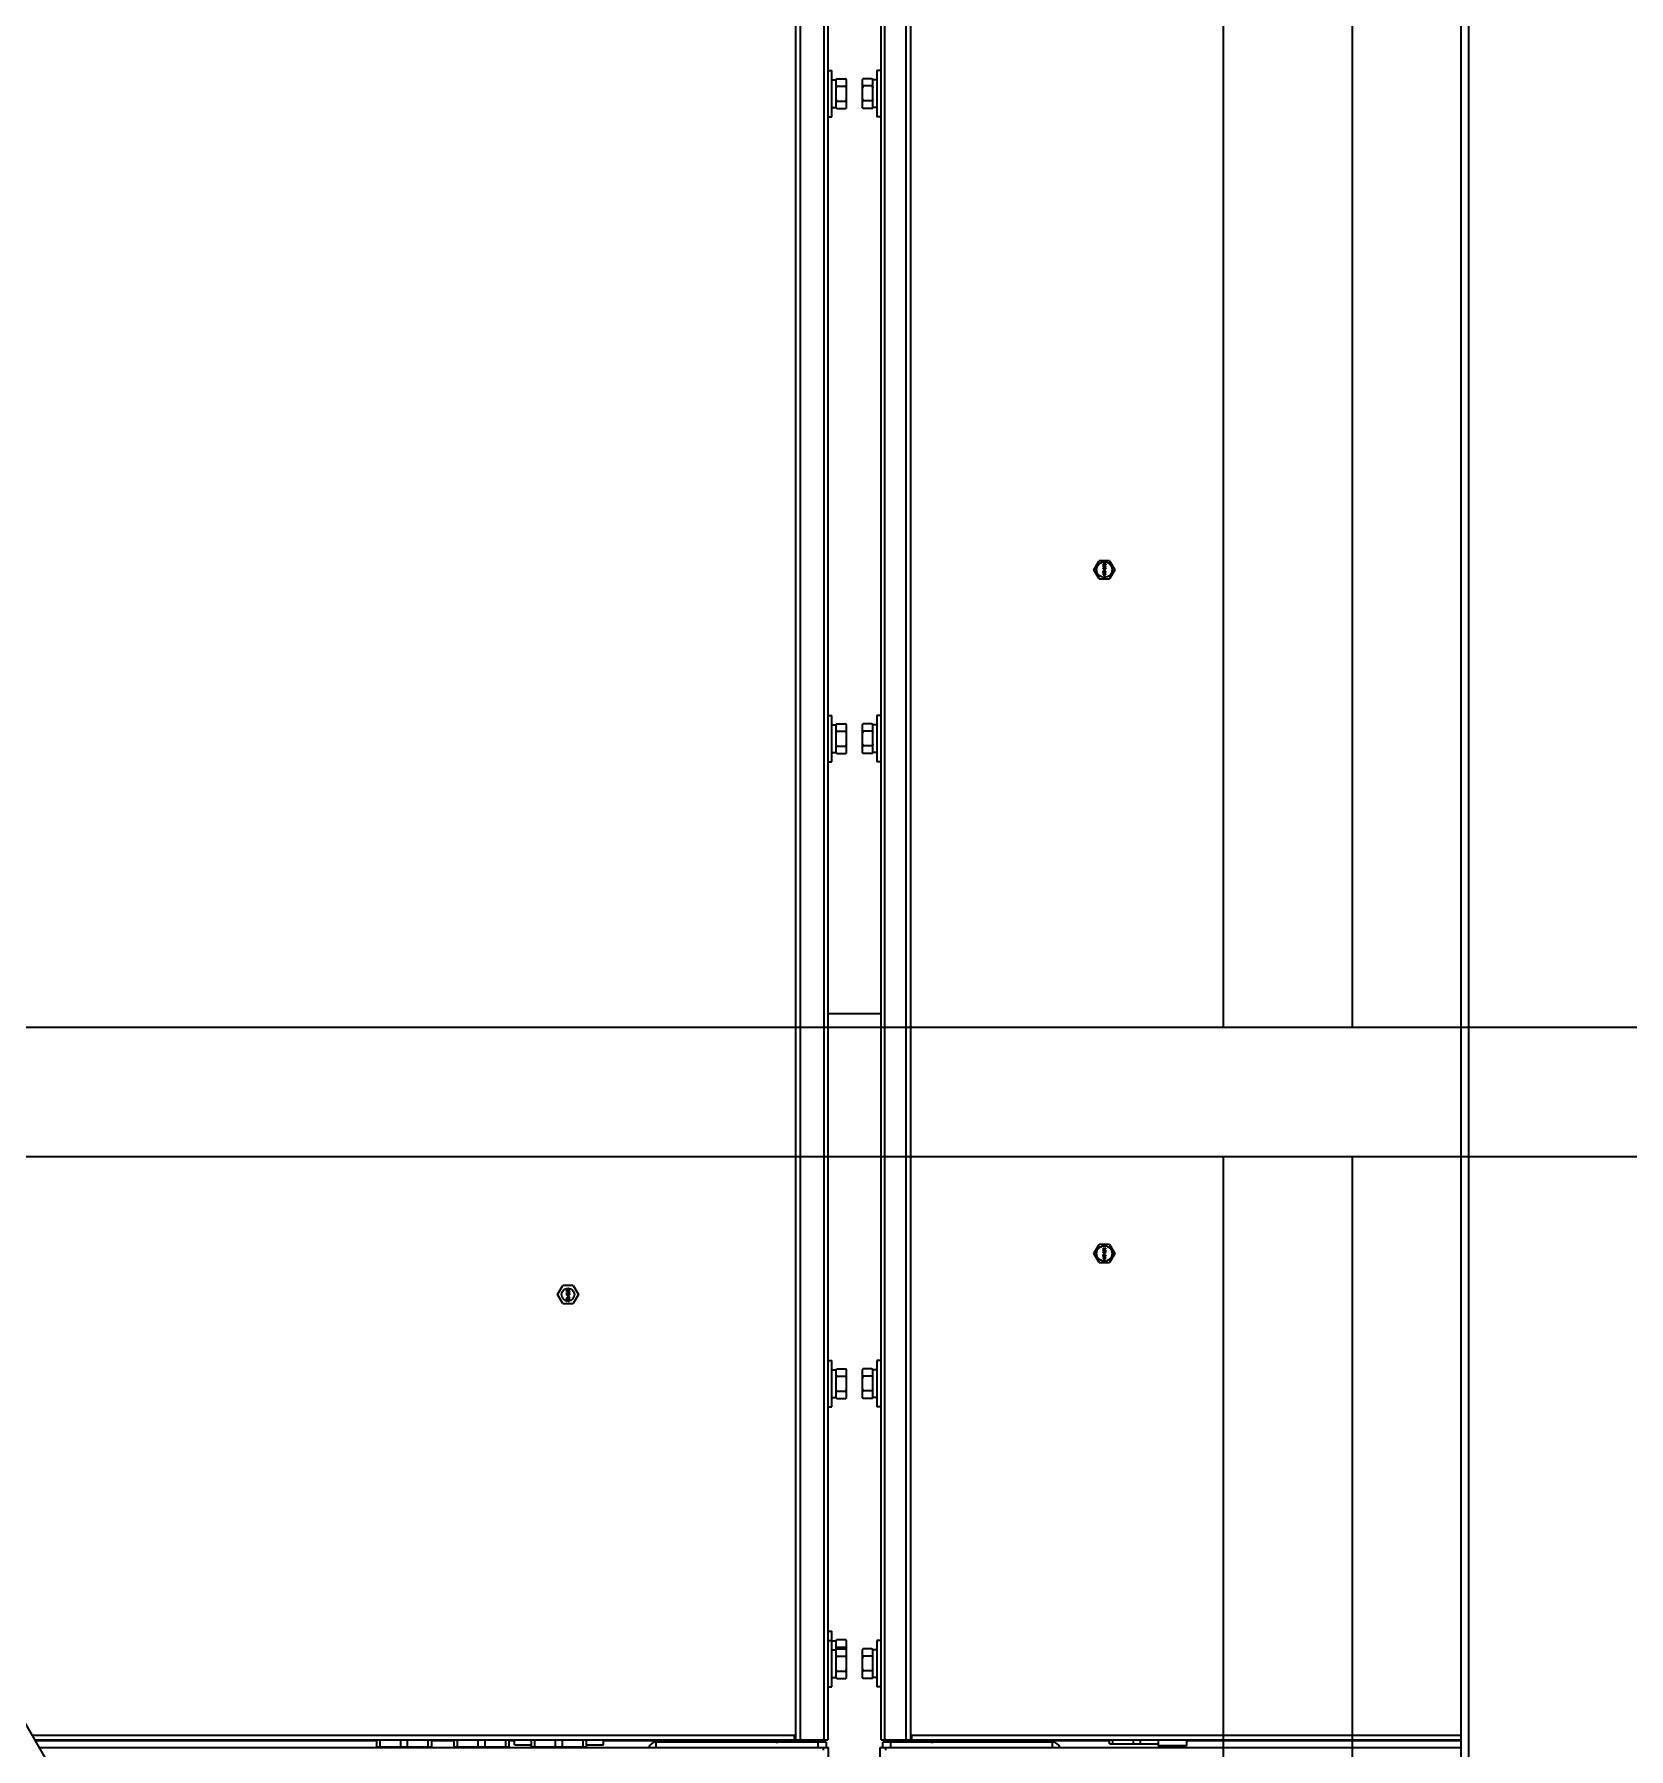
# Model space of a CAD drawing. Header units: millimetres. Extents: x 32496 to 166256, y 3504 to 23939.
# Drawn here: x 73469 to 74087, y 12402 to 13066 of the extents above; entities that cross this region are included whole.
import ezdxf

# ---------------------------------------------------------------- set-up
doc = ezdxf.new("R2010")
doc.units = ezdxf.units.MM
doc.layers.get('0').update_dxf_attribs({"lineweight": 35})

# ---------------------------------------------------------------- blocks, each defined once
blk = doc.blocks.new('DRGTJHYTHRTTR')
at = {"color": 7, "linetype": 'Continuous'}
for p, q in [((56009.04, -50285.69), (56009.04, -49732.69)), ((56059.04, -50285.69), (56059.04, -49732.69)), ((60496.04, -50285.69), (53249.04, -50285.69)), ((60496.04, -50335.69), (53249.04, -50335.69)), ((56009.04, -50735.69), (56009.04, -50335.69)), ((56059.04, -50735.69), (56059.04, -50335.69))]:
    blk.add_line(p, q, dxfattribs=at)
blk = doc.blocks.new('8-1250')
at = {"linetype": 'Continuous'}
for p, q in [((975.87, -32157.29), (975.87, -34666.29)), ((978.87, -32157.29), (978.87, -34666.29)), ((718.17, -34566.29), (718.17, -32553.29)), ((719.87, -32553.29), (719.87, -34566.29)), ((760.87, -34566.29), (760.87, -32553.29)), ((762.57, -32553.29), (762.57, -34566.29)), ((729.17, -34566.29), (729.17, -33570.79)), ((752.57, -33570.79), (752.57, -34566.29)), ((730.57, -33680.92), (730.57, -33925.66)), ((751.17, -33925.64), (751.17, -33680.91)), ((-19.13, -33800.26), (480.87, -34666.29)), ((730.57, -33919.29), (732.17, -33919.29)), ((732.17, -33937.29), (732.17, -33919.29)), ((751.17, -33919.29), (749.57, -33919.29)), ((749.57, -33919.29), (749.57, -33937.29)), ((730.57, -33925.66), (730.57, -33930.92)), ((732.17, -33922.94), (733.77, -33922.94)), ((733.77, -33922.82), (734.07, -33922.52)), ((733.77, -33933.76), (733.77, -33922.82)), ((734.07, -33922.52), (737.47, -33922.52)), ((734.07, -33925.4), (737.47, -33925.4)), ((737.77, -33922.82), (737.47, -33922.52)), ((737.77, -33933.76), (737.77, -33922.82)), ((743.97, -33922.82), (744.24, -33922.54)), ((743.97, -33933.76), (743.97, -33922.82)), ((744.27, -33922.52), (744.24, -33922.54)), ((747.67, -33922.52), (744.27, -33922.52)), ((747.67, -33925.36), (744.27, -33925.36)), ((747.67, -33922.52), (747.7, -33922.54)), ((747.97, -33922.82), (747.7, -33922.54)), ((747.97, -33933.76), (747.97, -33922.82)), ((749.57, -33922.94), (747.97, -33922.94)), ((751.17, -33930.91), (751.17, -33925.64)), ((730.57, -33930.92), (730.57, -34175.66)), ((732.17, -33933.64), (733.77, -33933.64)), ((733.77, -33933.76), (734.07, -33934.06)), ((734.07, -33931.18), (737.47, -33931.18)), ((734.07, -33934.06), (737.47, -33934.06)), ((737.77, -33933.76), (737.47, -33934.06)), ((743.97, -33933.76), (744.24, -33934.03)), ((747.67, -33931.13), (744.27, -33931.13)), ((747.67, -33934.06), (744.27, -33934.06)), ((747.97, -33933.76), (747.7, -33934.03)), ((749.57, -33933.64), (747.97, -33933.64)), ((751.17, -34175.64), (751.17, -33930.91)), ((730.57, -33937.29), (732.17, -33937.29)), ((751.17, -33937.29), (749.57, -33937.29)), ((833.7, -34112.85), (835.72, -34109.35)), ((835.72, -34116.35), (833.7, -34112.85)), ((839.77, -34109.35), (835.72, -34109.35)), ((837.25, -34110.75), (838.25, -34110.75)), ((837.25, -34110.87), (837.25, -34110.75)), ((838.03, -34110.87), (837.25, -34110.87)), ((838.03, -34110.87), (837.25, -34111.17)), ((837.25, -34111.33), (837.25, -34111.17)), ((837.25, -34111.33), (838.03, -34111.62)), ((837.25, -34111.62), (838.03, -34111.62)), ((837.25, -34111.75), (837.25, -34111.62)), ((838.25, -34111.75), (837.25, -34111.75)), ((837.27, -34112.14), (837.25, -34112.25)), ((837.25, -34112.35), (837.25, -34112.25)), ((837.25, -34112.35), (837.27, -34112.46)), ((837.25, -34113.29), (837.35, -34113.29)), ((837.25, -34114.04), (837.25, -34113.29)), ((837.33, -34112.04), (837.27, -34112.14)), ((837.27, -34112.46), (837.33, -34112.56)), ((837.42, -34111.98), (837.33, -34112.04)), ((837.33, -34112.56), (837.42, -34112.62)), ((837.35, -34111.25), (838.25, -34110.94)), ((838.25, -34111.56), (837.35, -34111.25)), ((837.35, -34112.23), (837.37, -34112.17)), ((837.35, -34112.23), (837.35, -34112.37)), ((837.37, -34112.44), (837.35, -34112.37)), ((837.88, -34113.87), (837.35, -34113.29)), ((837.35, -34113.46), (837.82, -34113.98)), ((837.35, -34113.46), (837.35, -34114.04)), ((837.37, -34112.17), (837.42, -34112.1)), ((837.42, -34112.5), (837.37, -34112.44)), ((837.52, -34111.94), (837.42, -34111.98)), ((837.42, -34112.1), (837.48, -34112.06)), ((837.48, -34112.54), (837.42, -34112.5)), ((837.42, -34112.62), (837.52, -34112.67)), ((837.48, -34112.06), (837.54, -34112.04)), ((837.54, -34112.56), (837.48, -34112.54)), ((837.67, -34111.92), (837.52, -34111.94)), ((837.63, -34112.67), (837.52, -34112.67)), ((837.61, -34112.04), (837.54, -34112.04)), ((837.54, -34112.56), (837.61, -34112.56)), ((837.56, -34112.96), (837.71, -34112.96)), ((837.56, -34113), (837.56, -34112.96)), ((837.71, -34113), (837.56, -34113)), ((837.61, -34112.04), (837.67, -34112.06)), ((837.67, -34112.54), (837.61, -34112.56)), ((837.63, -34112.83), (837.61, -34112.85)), ((837.61, -34112.85), (837.71, -34112.96)), ((837.71, -34113), (837.61, -34113.1)), ((837.61, -34113.1), (837.63, -34113.12)), ((837.63, -34112.67), (837.74, -34112.62)), ((837.76, -34112.96), (837.63, -34112.83)), ((837.63, -34113.12), (837.76, -34113)), ((837.67, -34111.92), (837.82, -34111.92)), ((837.67, -34112.06), (837.71, -34112.1)), ((837.71, -34112.5), (837.67, -34112.54)), ((837.71, -34112.1), (837.76, -34112.17)), ((837.76, -34112.44), (837.71, -34112.5)), ((837.74, -34112.62), (837.8, -34112.56)), ((837.76, -34112.17), (837.78, -34112.23)), ((837.78, -34112.37), (837.76, -34112.44)), ((837.88, -34112.83), (837.76, -34112.96)), ((837.76, -34113), (837.88, -34113.12)), ((837.82, -34112.02), (837.78, -34112.02)), ((837.86, -34112.14), (837.78, -34112.02)), ((837.78, -34112.37), (837.78, -34112.23)), ((837.8, -34112.56), (837.86, -34112.46)), ((837.8, -34112.96), (837.91, -34112.85)), ((837.8, -34112.96), (837.95, -34112.96)), ((837.95, -34113), (837.8, -34113)), ((837.91, -34113.1), (837.8, -34113)), ((837.97, -34111.94), (837.82, -34111.92)), ((837.82, -34112.02), (837.95, -34112.04)), ((837.88, -34112.25), (837.86, -34112.14)), ((837.86, -34112.46), (837.88, -34112.35)), ((837.88, -34112.25), (837.88, -34112.35)), ((837.91, -34112.85), (837.88, -34112.83)), ((837.88, -34113.12), (837.91, -34113.1)), ((837.97, -34113.92), (837.88, -34113.87)), ((837.95, -34112.04), (838.01, -34112.06)), ((837.95, -34112.96), (837.95, -34113)), ((838.08, -34111.98), (837.97, -34111.94)), ((838.01, -34112.06), (838.08, -34112.1)), ((838.08, -34112.48), (838.01, -34112.52)), ((838.01, -34112.62), (838.01, -34112.52)), ((838.01, -34112.62), (838.08, -34112.6)), ((838.1, -34113.33), (838.01, -34113.31)), ((838.01, -34113.42), (838.01, -34113.31)), ((838.01, -34113.42), (838.08, -34113.46)), ((838.08, -34113.87), (838.01, -34113.92)), ((838.16, -34112.04), (838.08, -34111.98)), ((838.08, -34112.1), (838.12, -34112.17)), ((838.12, -34112.42), (838.08, -34112.48)), ((838.08, -34112.6), (838.16, -34112.54)), ((838.08, -34113.46), (838.12, -34113.52)), ((838.12, -34113.81), (838.08, -34113.87)), ((838.18, -34113.42), (838.1, -34113.33)), ((838.12, -34112.17), (838.14, -34112.23)), ((838.14, -34112.35), (838.12, -34112.42)), ((838.12, -34113.52), (838.14, -34113.62)), ((838.14, -34113.71), (838.12, -34113.81)), ((838.14, -34112.35), (838.14, -34112.23)), ((838.14, -34113.71), (838.14, -34113.62)), ((838.22, -34112.14), (838.16, -34112.04)), ((838.16, -34112.54), (838.22, -34112.44)), ((838.22, -34113.5), (838.18, -34113.42)), ((838.18, -34113.94), (838.22, -34113.85)), ((838.25, -34112.25), (838.22, -34112.14)), ((838.22, -34112.44), (838.25, -34112.33)), ((838.25, -34113.64), (838.22, -34113.5)), ((838.22, -34113.85), (838.25, -34113.73)), ((838.25, -34110.75), (838.25, -34110.94)), ((838.25, -34111.56), (838.25, -34111.75)), ((838.25, -34112.25), (838.25, -34112.33)), ((838.25, -34113.64), (838.25, -34113.73)), ((839.77, -34109.35), (841.79, -34112.85)), ((841.79, -34112.85), (839.77, -34116.35)), ((835.72, -34116.35), (839.77, -34116.35)), ((837.35, -34114.04), (837.25, -34114.04)), ((837.27, -34114.46), (837.25, -34114.58)), ((837.25, -34114.58), (837.27, -34114.71)), ((837.33, -34114.35), (837.27, -34114.46)), ((837.27, -34114.71), (837.33, -34114.81)), ((837.39, -34114.29), (837.33, -34114.35)), ((837.33, -34114.81), (837.39, -34114.87)), ((837.35, -34114.58), (837.37, -34114.48)), ((837.37, -34114.69), (837.35, -34114.58)), ((837.37, -34114.48), (837.42, -34114.42)), ((837.42, -34114.75), (837.37, -34114.69)), ((837.48, -34114.25), (837.39, -34114.29)), ((837.39, -34114.87), (837.48, -34114.92)), ((837.42, -34114.42), (837.54, -34114.33)), ((837.54, -34114.83), (837.42, -34114.75)), ((837.54, -34114.23), (837.48, -34114.25)), ((837.48, -34114.92), (837.54, -34114.94)), ((837.65, -34114.21), (837.54, -34114.23)), ((837.54, -34114.33), (837.67, -34114.31)), ((837.67, -34114.85), (837.54, -34114.83)), ((837.54, -34114.94), (837.65, -34114.96)), ((837.65, -34114.21), (837.84, -34114.21)), ((837.84, -34114.96), (837.65, -34114.96)), ((837.82, -34114.31), (837.67, -34114.31)), ((837.67, -34114.85), (837.82, -34114.85)), ((837.82, -34113.98), (837.88, -34114.02)), ((837.82, -34114.31), (837.95, -34114.33)), ((837.95, -34114.83), (837.82, -34114.85)), ((837.95, -34114.23), (837.84, -34114.21)), ((837.84, -34114.96), (837.95, -34114.94)), ((837.88, -34114.02), (837.97, -34114.04)), ((838.01, -34114.25), (837.95, -34114.23)), ((837.95, -34114.33), (838.08, -34114.42)), ((838.08, -34114.75), (837.95, -34114.83)), ((837.95, -34114.94), (838.01, -34114.92)), ((837.97, -34113.92), (838.01, -34113.92)), ((838.01, -34114.04), (837.97, -34114.04)), ((838.01, -34114.04), (838.1, -34114.02)), ((838.1, -34114.29), (838.01, -34114.25)), ((838.01, -34114.92), (838.1, -34114.87)), ((838.08, -34114.42), (838.12, -34114.48)), ((838.12, -34114.69), (838.08, -34114.75)), ((838.1, -34114.02), (838.18, -34113.94)), ((838.16, -34114.35), (838.1, -34114.29)), ((838.1, -34114.87), (838.16, -34114.81)), ((838.12, -34114.48), (838.14, -34114.58)), ((838.14, -34114.58), (838.12, -34114.69)), ((838.22, -34114.46), (838.16, -34114.35)), ((838.16, -34114.81), (838.22, -34114.71)), ((838.25, -34114.58), (838.22, -34114.46)), ((838.22, -34114.71), (838.25, -34114.58)), ((730.57, -34169.29), (732.17, -34169.29)), ((732.17, -34187.29), (732.17, -34169.29)), ((732.17, -34172.94), (733.77, -34172.94)), ((733.77, -34172.82), (734.07, -34172.52)), ((733.77, -34183.76), (733.77, -34172.82)), ((734.07, -34172.52), (737.47, -34172.52)), ((737.77, -34172.82), (737.47, -34172.52)), ((737.77, -34183.76), (737.77, -34172.82)), ((743.97, -34172.82), (744.24, -34172.54)), ((743.97, -34183.76), (743.97, -34172.82)), ((744.27, -34172.52), (744.24, -34172.54)), ((747.67, -34172.52), (744.27, -34172.52)), ((747.67, -34172.52), (747.7, -34172.54)), ((747.97, -34172.82), (747.7, -34172.54)), ((747.97, -34183.76), (747.97, -34172.82)), ((749.57, -34172.94), (747.97, -34172.94)), ((751.17, -34169.29), (749.57, -34169.29)), ((749.57, -34169.29), (749.57, -34187.29)), ((730.57, -34175.66), (730.57, -34180.92)), ((734.07, -34175.4), (737.47, -34175.4)), ((747.67, -34175.36), (744.27, -34175.36)), ((751.17, -34180.91), (751.17, -34175.64)), ((730.57, -34180.92), (730.57, -34425.66)), ((732.17, -34183.64), (733.77, -34183.64)), ((733.77, -34183.76), (734.07, -34184.06)), ((734.07, -34181.18), (737.47, -34181.18)), ((734.07, -34184.06), (737.47, -34184.06)), ((737.77, -34183.76), (737.47, -34184.06)), ((743.97, -34183.76), (744.24, -34184.03)), ((747.67, -34181.13), (744.27, -34181.13)), ((747.67, -34184.06), (744.27, -34184.06)), ((747.97, -34183.76), (747.7, -34184.03)), ((749.57, -34183.64), (747.97, -34183.64)), ((751.17, -34425.64), (751.17, -34180.91)), ((730.57, -34187.29), (732.17, -34187.29)), ((751.17, -34187.29), (749.57, -34187.29)), ((730.57, -34284.79), (751.17, -34284.79)), ((833.7, -34377.85), (835.72, -34374.35)), ((835.72, -34381.35), (833.7, -34377.85)), ((839.77, -34374.35), (835.72, -34374.35)), ((837.25, -34375.75), (838.25, -34375.75)), ((837.25, -34375.87), (837.25, -34375.75)), ((838.03, -34375.87), (837.25, -34375.87)), ((838.03, -34375.87), (837.25, -34376.17)), ((837.25, -34376.33), (837.25, -34376.17)), ((837.25, -34376.33), (838.03, -34376.62)), ((837.25, -34376.62), (838.03, -34376.62)), ((837.25, -34376.75), (837.25, -34376.62)), ((838.25, -34376.75), (837.25, -34376.75)), ((837.27, -34377.14), (837.25, -34377.25)), ((837.25, -34377.35), (837.25, -34377.25)), ((837.25, -34377.35), (837.27, -34377.46)), ((837.25, -34378.29), (837.35, -34378.29)), ((837.25, -34379.04), (837.25, -34378.29)), ((837.35, -34379.04), (837.25, -34379.04)), ((837.27, -34379.46), (837.25, -34379.58)), ((837.25, -34379.58), (837.27, -34379.71)), ((837.33, -34377.04), (837.27, -34377.14)), ((837.27, -34377.46), (837.33, -34377.56)), ((837.33, -34379.35), (837.27, -34379.46)), ((837.42, -34376.98), (837.33, -34377.04)), ((837.33, -34377.56), (837.42, -34377.62)), ((837.39, -34379.29), (837.33, -34379.35)), ((837.35, -34376.25), (838.25, -34375.94)), ((838.25, -34376.56), (837.35, -34376.25)), ((837.35, -34377.23), (837.37, -34377.17)), ((837.35, -34377.23), (837.35, -34377.37)), ((837.37, -34377.44), (837.35, -34377.37)), ((837.88, -34378.87), (837.35, -34378.29)), ((837.35, -34378.46), (837.82, -34378.98)), ((837.35, -34378.46), (837.35, -34379.04)), ((837.35, -34379.58), (837.37, -34379.48)), ((837.37, -34379.69), (837.35, -34379.58)), ((837.37, -34377.17), (837.42, -34377.1)), ((837.42, -34377.5), (837.37, -34377.44)), ((837.37, -34379.48), (837.42, -34379.42)), ((837.48, -34379.25), (837.39, -34379.29)), ((837.52, -34376.94), (837.42, -34376.98)), ((837.42, -34377.1), (837.48, -34377.06)), ((837.48, -34377.54), (837.42, -34377.5)), ((837.42, -34377.62), (837.52, -34377.67)), ((837.42, -34379.42), (837.54, -34379.33)), ((837.48, -34377.06), (837.54, -34377.04)), ((837.54, -34377.56), (837.48, -34377.54)), ((837.54, -34379.23), (837.48, -34379.25)), ((837.67, -34376.92), (837.52, -34376.94)), ((837.63, -34377.67), (837.52, -34377.67)), ((837.61, -34377.04), (837.54, -34377.04)), ((837.54, -34377.56), (837.61, -34377.56)), ((837.65, -34379.21), (837.54, -34379.23)), ((837.54, -34379.33), (837.67, -34379.31)), ((837.56, -34377.96), (837.71, -34377.96)), ((837.56, -34378), (837.56, -34377.96)), ((837.71, -34378), (837.56, -34378)), ((837.61, -34377.04), (837.67, -34377.06)), ((837.67, -34377.54), (837.61, -34377.56)), ((837.63, -34377.83), (837.61, -34377.85)), ((837.61, -34377.85), (837.71, -34377.96)), ((837.71, -34378), (837.61, -34378.1)), ((837.61, -34378.1), (837.63, -34378.12)), ((837.63, -34377.67), (837.73, -34377.62)), ((837.76, -34377.96), (837.63, -34377.83)), ((837.63, -34378.12), (837.76, -34378)), ((837.65, -34379.21), (837.84, -34379.21)), ((837.67, -34376.92), (837.82, -34376.92)), ((837.67, -34377.06), (837.71, -34377.1)), ((837.71, -34377.5), (837.67, -34377.54)), ((837.82, -34379.31), (837.67, -34379.31)), ((837.71, -34377.1), (837.76, -34377.17)), ((837.76, -34377.44), (837.71, -34377.5)), ((837.73, -34377.62), (837.8, -34377.56)), ((837.76, -34377.17), (837.78, -34377.23)), ((837.78, -34377.37), (837.76, -34377.44)), ((837.88, -34377.83), (837.76, -34377.96)), ((837.76, -34378), (837.88, -34378.12)), ((837.82, -34377.02), (837.78, -34377.02)), ((837.86, -34377.14), (837.78, -34377.02)), ((837.78, -34377.37), (837.78, -34377.23)), ((837.8, -34377.56), (837.86, -34377.46)), ((837.8, -34377.96), (837.9, -34377.85)), ((837.8, -34377.96), (837.95, -34377.96)), ((837.95, -34378), (837.8, -34378)), ((837.9, -34378.1), (837.8, -34378)), ((837.97, -34376.94), (837.82, -34376.92)), ((837.82, -34377.02), (837.95, -34377.04)), ((837.82, -34378.98), (837.88, -34379.02)), ((837.82, -34379.31), (837.95, -34379.33)), ((837.95, -34379.23), (837.84, -34379.21)), ((837.88, -34377.25), (837.86, -34377.14)), ((837.86, -34377.46), (837.88, -34377.35)), ((837.88, -34377.25), (837.88, -34377.35)), ((837.9, -34377.85), (837.88, -34377.83)), ((837.88, -34378.12), (837.9, -34378.1)), ((837.97, -34378.92), (837.88, -34378.87)), ((837.88, -34379.02), (837.97, -34379.04)), ((837.95, -34377.04), (838.01, -34377.06)), ((837.95, -34377.96), (837.95, -34378)), ((838.01, -34379.25), (837.95, -34379.23)), ((837.95, -34379.33), (838.08, -34379.42)), ((838.08, -34376.98), (837.97, -34376.94)), ((837.97, -34378.92), (838.01, -34378.92)), ((838.01, -34379.04), (837.97, -34379.04)), ((838.01, -34377.06), (838.08, -34377.1)), ((838.08, -34377.48), (838.01, -34377.52)), ((838.01, -34377.62), (838.01, -34377.52)), ((838.01, -34377.62), (838.08, -34377.6)), ((838.1, -34378.33), (838.01, -34378.31)), ((838.01, -34378.42), (838.01, -34378.31)), ((838.01, -34378.42), (838.08, -34378.46)), ((838.08, -34378.87), (838.01, -34378.92)), ((838.01, -34379.04), (838.1, -34379.02)), ((838.1, -34379.29), (838.01, -34379.25)), ((838.16, -34377.04), (838.08, -34376.98)), ((838.08, -34377.1), (838.12, -34377.17)), ((838.12, -34377.42), (838.08, -34377.48)), ((838.08, -34377.6), (838.16, -34377.54)), ((838.08, -34378.46), (838.12, -34378.52)), ((838.12, -34378.81), (838.08, -34378.87)), ((838.08, -34379.42), (838.12, -34379.48)), ((838.18, -34378.42), (838.1, -34378.33)), ((838.1, -34379.02), (838.18, -34378.94)), ((838.16, -34379.35), (838.1, -34379.29)), ((838.12, -34377.17), (838.14, -34377.23)), ((838.14, -34377.35), (838.12, -34377.42)), ((838.12, -34378.52), (838.14, -34378.62)), ((838.14, -34378.71), (838.12, -34378.81)), ((838.12, -34379.48), (838.14, -34379.58)), ((838.14, -34379.58), (838.12, -34379.69)), ((838.14, -34377.35), (838.14, -34377.23)), ((838.14, -34378.71), (838.14, -34378.62)), ((838.22, -34377.14), (838.16, -34377.04)), ((838.16, -34377.54), (838.22, -34377.44)), ((838.22, -34379.46), (838.16, -34379.35)), ((838.22, -34378.5), (838.18, -34378.42)), ((838.18, -34378.94), (838.22, -34378.85)), ((838.25, -34377.25), (838.22, -34377.14)), ((838.22, -34377.44), (838.25, -34377.33)), ((838.25, -34378.64), (838.22, -34378.5)), ((838.22, -34378.85), (838.25, -34378.73)), ((838.25, -34379.58), (838.22, -34379.46)), ((838.22, -34379.71), (838.25, -34379.58)), ((838.25, -34375.75), (838.25, -34375.94)), ((838.25, -34376.56), (838.25, -34376.75)), ((838.25, -34377.25), (838.25, -34377.33)), ((838.25, -34378.64), (838.25, -34378.73)), ((839.77, -34374.35), (841.79, -34377.85)), ((841.79, -34377.85), (839.77, -34381.35)), ((835.72, -34381.35), (839.77, -34381.35)), ((837.27, -34379.71), (837.33, -34379.81)), ((837.33, -34379.81), (837.39, -34379.87)), ((837.42, -34379.75), (837.37, -34379.69)), ((837.39, -34379.87), (837.48, -34379.92)), ((837.54, -34379.83), (837.42, -34379.75)), ((837.48, -34379.92), (837.54, -34379.94)), ((837.67, -34379.85), (837.54, -34379.83)), ((837.54, -34379.94), (837.65, -34379.96)), ((837.84, -34379.96), (837.65, -34379.96)), ((837.67, -34379.85), (837.82, -34379.85)), ((837.95, -34379.83), (837.82, -34379.85)), ((837.84, -34379.96), (837.95, -34379.94)), ((838.08, -34379.75), (837.95, -34379.83)), ((837.95, -34379.94), (838.01, -34379.92)), ((838.01, -34379.92), (838.1, -34379.87)), ((838.12, -34379.69), (838.08, -34379.75)), ((838.1, -34379.87), (838.16, -34379.81)), ((838.16, -34379.81), (838.22, -34379.71)), ((625.83, -34393.79), (627.85, -34390.29)), ((631.89, -34390.29), (627.85, -34390.29)), ((629.22, -34391.59), (630.52, -34391.59)), ((629.22, -34391.75), (629.22, -34391.59)), ((630.25, -34391.75), (629.22, -34391.75)), ((630.25, -34391.75), (629.22, -34392.13)), ((629.22, -34392.35), (629.22, -34392.13)), ((629.22, -34392.35), (630.25, -34392.73)), ((629.22, -34392.73), (630.25, -34392.73)), ((629.22, -34392.89), (629.22, -34392.73)), ((630.52, -34392.89), (629.22, -34392.89)), ((629.36, -34392.24), (630.52, -34391.83)), ((630.52, -34392.65), (629.36, -34392.24)), ((630.52, -34391.59), (630.52, -34391.83)), ((630.52, -34392.65), (630.52, -34392.89)), ((631.89, -34390.29), (633.91, -34393.79)), ((627.85, -34397.29), (625.83, -34393.79)), ((627.85, -34397.29), (631.89, -34397.29)), ((629.25, -34393.4), (629.22, -34393.54)), ((629.22, -34393.67), (629.22, -34393.54)), ((629.22, -34393.67), (629.25, -34393.81)), ((629.22, -34395.06), (630.3, -34395.06)), ((629.22, -34395.22), (629.22, -34395.06)), ((630.52, -34395.22), (629.22, -34395.22)), ((629.22, -34395.43), (629.36, -34395.43)), ((629.22, -34396.41), (629.22, -34395.43)), ((629.36, -34396.41), (629.22, -34396.41)), ((629.33, -34393.27), (629.25, -34393.4)), ((629.25, -34393.81), (629.33, -34393.95)), ((629.44, -34393.19), (629.33, -34393.27)), ((629.33, -34393.95), (629.44, -34394.03)), ((629.36, -34393.51), (629.39, -34393.43)), ((629.36, -34393.51), (629.36, -34393.7)), ((629.39, -34393.78), (629.36, -34393.7)), ((630.05, -34396.19), (629.36, -34395.43)), ((629.36, -34395.65), (629.97, -34396.33)), ((629.36, -34395.65), (629.36, -34396.41)), ((629.39, -34393.43), (629.44, -34393.35)), ((629.44, -34393.86), (629.39, -34393.78)), ((629.58, -34393.13), (629.44, -34393.19)), ((629.44, -34393.35), (629.53, -34393.3)), ((629.53, -34393.92), (629.44, -34393.86)), ((629.44, -34394.03), (629.58, -34394.08)), ((629.53, -34393.3), (629.61, -34393.27)), ((629.61, -34393.95), (629.53, -34393.92)), ((629.78, -34393.11), (629.58, -34393.13)), ((629.72, -34394.08), (629.58, -34394.08)), ((629.69, -34393.27), (629.61, -34393.27)), ((629.61, -34393.95), (629.69, -34393.95)), ((629.64, -34394.46), (629.83, -34394.46)), ((629.64, -34394.51), (629.64, -34394.46)), ((629.83, -34394.51), (629.64, -34394.51)), ((629.69, -34393.27), (629.78, -34393.3)), ((629.78, -34393.92), (629.69, -34393.95)), ((629.72, -34394.3), (629.69, -34394.32)), ((629.69, -34394.32), (629.83, -34394.46)), ((629.83, -34394.51), (629.69, -34394.65)), ((629.69, -34394.65), (629.72, -34394.68)), ((629.72, -34394.08), (629.86, -34394.03)), ((629.89, -34394.46), (629.72, -34394.3)), ((629.72, -34394.68), (629.89, -34394.51)), ((629.78, -34393.11), (629.97, -34393.11)), ((629.78, -34393.3), (629.83, -34393.35)), ((629.83, -34393.86), (629.78, -34393.92)), ((629.83, -34393.35), (629.89, -34393.43)), ((629.89, -34393.78), (629.83, -34393.86)), ((629.86, -34394.03), (629.94, -34393.95)), ((629.89, -34393.43), (629.91, -34393.51)), ((629.91, -34393.7), (629.89, -34393.78)), ((630.05, -34394.3), (629.89, -34394.46)), ((629.89, -34394.51), (630.05, -34394.68)), ((629.97, -34393.24), (629.91, -34393.24)), ((630.02, -34393.4), (629.91, -34393.24)), ((629.91, -34393.7), (629.91, -34393.51)), ((629.94, -34393.95), (630.02, -34393.81)), ((629.94, -34394.46), (630.08, -34394.32)), ((629.94, -34394.46), (630.14, -34394.46)), ((630.14, -34394.51), (629.94, -34394.51)), ((630.08, -34394.65), (629.94, -34394.51)), ((630.16, -34393.13), (629.97, -34393.11)), ((629.97, -34393.24), (630.14, -34393.27)), ((629.97, -34396.33), (630.05, -34396.38)), ((630.05, -34393.54), (630.02, -34393.4)), ((630.02, -34393.81), (630.05, -34393.67)), ((630.05, -34393.54), (630.05, -34393.67)), ((630.08, -34394.32), (630.05, -34394.3)), ((630.05, -34394.68), (630.08, -34394.65)), ((630.16, -34396.25), (630.05, -34396.19)), ((630.05, -34396.38), (630.16, -34396.41)), ((630.11, -34394.89), (630.33, -34394.89)), ((630.11, -34394.89), (630.3, -34395.06)), ((630.14, -34393.27), (630.22, -34393.3)), ((630.14, -34394.46), (630.14, -34394.51)), ((630.3, -34393.19), (630.16, -34393.13)), ((630.16, -34396.25), (630.22, -34396.25)), ((630.22, -34396.41), (630.16, -34396.41)), ((630.22, -34393.3), (630.3, -34393.35)), ((630.3, -34393.84), (630.22, -34393.89)), ((630.22, -34394.03), (630.22, -34393.89)), ((630.22, -34394.03), (630.3, -34394)), ((630.33, -34395.49), (630.22, -34395.46)), ((630.22, -34395.6), (630.22, -34395.46)), ((630.22, -34395.6), (630.3, -34395.65)), ((630.3, -34396.19), (630.22, -34396.25)), ((630.22, -34396.41), (630.33, -34396.38)), ((630.41, -34393.27), (630.3, -34393.19)), ((630.3, -34393.35), (630.36, -34393.43)), ((630.36, -34393.76), (630.3, -34393.84)), ((630.3, -34394), (630.41, -34393.92)), ((630.3, -34395.65), (630.36, -34395.73)), ((630.36, -34396.11), (630.3, -34396.19)), ((630.52, -34395.06), (630.33, -34394.89)), ((630.44, -34395.6), (630.33, -34395.49)), ((630.33, -34396.38), (630.44, -34396.27)), ((630.36, -34393.43), (630.38, -34393.51)), ((630.38, -34393.67), (630.36, -34393.76)), ((630.36, -34395.73), (630.38, -34395.87)), ((630.38, -34395.98), (630.36, -34396.11)), ((630.38, -34393.67), (630.38, -34393.51)), ((630.38, -34395.98), (630.38, -34395.87)), ((630.49, -34393.4), (630.41, -34393.27)), ((630.41, -34393.92), (630.49, -34393.78)), ((630.49, -34395.71), (630.44, -34395.6)), ((630.44, -34396.27), (630.49, -34396.17)), ((630.52, -34393.54), (630.49, -34393.4)), ((630.49, -34393.78), (630.52, -34393.65)), ((630.52, -34395.9), (630.49, -34395.71)), ((630.49, -34396.17), (630.52, -34396)), ((630.52, -34393.54), (630.52, -34393.65)), ((630.52, -34395.06), (630.52, -34395.22)), ((630.52, -34395.9), (630.52, -34396)), ((633.91, -34393.79), (631.89, -34397.29)), ((730.57, -34419.29), (732.17, -34419.29)), ((732.17, -34437.29), (732.17, -34419.29)), ((751.17, -34419.29), (749.57, -34419.29)), ((749.57, -34419.29), (749.57, -34437.29)), ((730.57, -34425.66), (730.57, -34430.92)), ((732.17, -34422.94), (733.77, -34422.94)), ((733.77, -34422.82), (734.07, -34422.52)), ((733.77, -34433.76), (733.77, -34422.82)), ((734.07, -34422.52), (737.47, -34422.52)), ((734.07, -34425.4), (737.47, -34425.4)), ((737.77, -34422.82), (737.47, -34422.52)), ((737.77, -34433.76), (737.77, -34422.82)), ((743.97, -34422.82), (744.24, -34422.54)), ((743.97, -34433.76), (743.97, -34422.82)), ((744.27, -34422.52), (744.24, -34422.54)), ((747.67, -34422.52), (744.27, -34422.52)), ((747.67, -34425.36), (744.27, -34425.36)), ((747.67, -34422.52), (747.7, -34422.54)), ((747.97, -34422.82), (747.7, -34422.54)), ((747.97, -34433.76), (747.97, -34422.82)), ((749.57, -34422.94), (747.97, -34422.94)), ((751.17, -34430.91), (751.17, -34425.64)), ((730.57, -34430.92), (730.57, -34566.29)), ((734.07, -34431.18), (737.47, -34431.18)), ((747.67, -34431.13), (744.27, -34431.13)), ((751.17, -34566.29), (751.17, -34430.91)), ((730.57, -34437.29), (732.17, -34437.29)), ((732.17, -34433.64), (733.77, -34433.64)), ((733.77, -34433.76), (734.07, -34434.06)), ((734.07, -34434.06), (737.47, -34434.06)), ((737.77, -34433.76), (737.47, -34434.06)), ((743.97, -34433.76), (744.24, -34434.03)), ((747.67, -34434.06), (744.27, -34434.06)), ((747.97, -34433.76), (747.7, -34434.03)), ((749.57, -34433.64), (747.97, -34433.64)), ((751.17, -34437.29), (749.57, -34437.29)), ((730.57, -34524.29), (732.17, -34524.29)), ((732.17, -34527.79), (732.17, -34524.29)), ((730.57, -34527.79), (732.17, -34527.79)), ((732.17, -34545.79), (732.17, -34527.79)), ((732.17, -34527.94), (733.77, -34527.94)), ((732.17, -34531.44), (733.77, -34531.44)), ((733.77, -34527.82), (734.04, -34527.54)), ((733.77, -34531.32), (733.77, -34527.82)), ((733.77, -34531.32), (734.07, -34531.02)), ((733.77, -34542.26), (733.77, -34531.32)), ((734.07, -34527.52), (737.47, -34527.52)), ((734.07, -34530.45), (737.47, -34530.45)), ((734.07, -34531.02), (737.47, -34531.02)), ((737.77, -34531.32), (737.47, -34531.02)), ((737.77, -34527.82), (737.5, -34527.54)), ((737.77, -34531.32), (737.77, -34527.82)), ((737.77, -34542.26), (737.77, -34531.32)), ((743.97, -34531.32), (744.24, -34531.04)), ((743.97, -34542.26), (743.97, -34531.32)), ((744.27, -34531.02), (744.24, -34531.04)), ((747.67, -34531.02), (744.27, -34531.02)), ((747.67, -34531.02), (747.7, -34531.04)), ((747.97, -34531.32), (747.7, -34531.04)), ((747.97, -34542.26), (747.97, -34531.32)), ((749.57, -34531.44), (747.97, -34531.44)), ((751.17, -34527.79), (749.57, -34527.79)), ((749.57, -34527.79), (749.57, -34545.79)), ((734.07, -34533.9), (737.47, -34533.9)), ((747.67, -34533.86), (744.27, -34533.86)), ((730.57, -34545.79), (732.17, -34545.79)), ((732.17, -34542.14), (733.77, -34542.14)), ((733.77, -34542.26), (734.07, -34542.56)), ((734.07, -34539.68), (737.47, -34539.68)), ((734.07, -34542.56), (737.47, -34542.56)), ((737.77, -34542.26), (737.47, -34542.56)), ((743.97, -34542.26), (744.24, -34542.53)), ((747.67, -34539.63), (744.27, -34539.63)), ((747.67, -34542.56), (744.27, -34542.56)), ((747.97, -34542.26), (747.7, -34542.53)), ((749.57, -34542.14), (747.97, -34542.14)), ((751.17, -34545.79), (749.57, -34545.79)), ((422.16, -34564.59), (717.67, -34564.59)), ((717.67, -34566.29), (717.67, -34564.59)), ((763.07, -34564.59), (975.87, -34564.59)), ((763.07, -34566.29), (763.07, -34564.59)), ((423.14, -34566.29), (719.87, -34566.29)), ((555.71, -34566.79), (423.43, -34566.79)), ((424.87, -34569.29), (730.87, -34569.29)), ((555.71, -34569.06), (555.71, -34566.29)), ((555.71, -34569.06), (577.04, -34569.06)), ((557.02, -34569.06), (557.02, -34566.29)), ((565.05, -34569.06), (565.05, -34566.29)), ((567.69, -34569.06), (567.69, -34566.29)), ((575.72, -34569.06), (575.72, -34566.29)), ((577.04, -34569.06), (577.04, -34566.29)), ((585.71, -34566.79), (577.04, -34566.79)), ((585.71, -34569.06), (585.71, -34566.29)), ((585.71, -34569.06), (607.04, -34569.06)), ((587.02, -34569.06), (587.02, -34566.29)), ((595.05, -34569.06), (595.05, -34566.29)), ((597.69, -34569.06), (597.69, -34566.29)), ((605.72, -34569.06), (605.72, -34566.29)), ((607.04, -34569.06), (607.04, -34566.29)), ((609.12, -34566.79), (607.04, -34566.79)), ((609.12, -34568.29), (609.12, -34566.29)), ((609.12, -34568.29), (615.71, -34568.29)), ((615.71, -34569.06), (615.71, -34566.29)), ((615.71, -34569.06), (637.04, -34569.06)), ((617.02, -34569.06), (617.02, -34566.29)), ((625.05, -34569.06), (625.05, -34566.29)), ((627.69, -34569.06), (627.69, -34566.29)), ((635.72, -34569.06), (635.72, -34566.29)), ((637.04, -34569.06), (637.04, -34566.29)), ((637.04, -34568.29), (643.62, -34568.29)), ((643.62, -34568.29), (643.62, -34566.29)), ((680.87, -34566.79), (643.62, -34566.79)), ((729.87, -34567.29), (664.07, -34567.29)), ((664.07, -34569.29), (664.07, -34567.29)), ((680.47, -34567.29), (680.47, -34566.79)), ((680.87, -34566.79), (680.87, -34566.29)), ((681.97, -34567.29), (681.97, -34566.29)), ((683.37, -34567.29), (683.37, -34566.29)), ((685.87, -34567.29), (685.87, -34566.29)), ((700.87, -34567.29), (700.87, -34566.29)), ((703.37, -34567.29), (703.37, -34566.29)), ((710.37, -34566.29), (710.37, -34567.29)), ((719.87, -34566.29), (730.57, -34566.29)), ((726.87, -34569.29), (726.87, -34567.29)), ((728.87, -34570.29), (728.87, -34569.29)), ((729.87, -34567.29), (729.87, -34569.29)), ((730.87, -34664.29), (730.87, -34569.29)), ((750.87, -34569.29), (975.87, -34569.29)), ((750.87, -34664.29), (750.87, -34569.29)), ((751.17, -34566.29), (760.87, -34566.29)), ((817.67, -34567.29), (751.87, -34567.29)), ((751.87, -34569.29), (751.87, -34567.29)), ((752.87, -34569.29), (752.87, -34570.29)), ((754.87, -34567.29), (754.87, -34569.29)), ((760.87, -34566.29), (975.87, -34566.29)), ((771.37, -34566.29), (771.37, -34567.29)), ((778.37, -34567.29), (778.37, -34566.29)), ((780.87, -34567.29), (780.87, -34566.29)), ((795.87, -34567.29), (795.87, -34566.29)), ((798.37, -34567.29), (798.37, -34566.29)), ((800.87, -34566.29), (800.87, -34566.79)), ((839.71, -34566.79), (800.87, -34566.79)), ((817.67, -34569.29), (817.67, -34567.29)), ((839.71, -34567.86), (839.71, -34566.29)), ((839.71, -34567.86), (858.55, -34567.86)), ((841.02, -34567.86), (841.02, -34566.29)), ((849.05, -34567.86), (849.05, -34566.29)), ((851.69, -34567.86), (851.69, -34566.29)), ((858.55, -34566.29), (858.55, -34568.49)), ((858.55, -34568.49), (869.6, -34568.49)), ((858.85, -34568.79), (858.55, -34568.49)), ((858.85, -34568.79), (869.3, -34568.79)), ((869.3, -34568.79), (869.6, -34568.49)), ((869.6, -34566.29), (869.6, -34568.49)), ((975.87, -34566.79), (869.6, -34566.79))]:
    blk.add_line(p, q, dxfattribs=at)
for centre, radius in [((837.75, -34112.85), 3), ((837.75, -34377.85), 3), ((629.87, -34393.79), 2.5)]:
    blk.add_circle(centre, radius, dxfattribs=at)
for centre, radius, start, end in [((735.01, -33925.09), 3.56, 39.13645, 39.50132), ((736.53, -33931.49), 3.56, 219.13644, 219.50078), ((746.79, -33931.47), 3.61, 218.71028, 219.13391), ((748.11, -33930.28), 5.39, 224.12457, 224.56524), ((743.84, -33930.28), 5.38, 315.43477, 315.87545), ((745.16, -33931.47), 3.61, 320.8641, 321.28972), ((735.01, -34175.09), 3.56, 39.13645, 39.50132), ((736.53, -34181.49), 3.56, 219.13644, 219.50078), ((746.79, -34181.47), 3.61, 218.71028, 219.13391), ((748.11, -34180.28), 5.39, 224.12457, 224.56524), ((743.84, -34180.28), 5.38, 315.43477, 315.87545), ((745.16, -34181.47), 3.61, 320.8641, 321.28972), ((735.01, -34425.09), 3.56, 39.13645, 39.50132), ((736.53, -34431.49), 3.56, 219.13644, 219.50078), ((746.79, -34431.47), 3.61, 218.71028, 219.13391), ((748.11, -34430.28), 5.39, 224.12457, 224.56524), ((743.84, -34430.28), 5.38, 315.43477, 315.87545), ((745.16, -34431.47), 3.61, 320.8641, 321.28972), ((736.59, -34530.11), 3.61, 140.86438, 141.29004), ((737.91, -34531.29), 5.38, 135.4351, 135.87611), ((733.63, -34531.3), 5.39, 44.1239, 44.56491), ((734.96, -34530.11), 3.61, 38.70995, 39.13363), ((735.01, -34533.59), 3.56, 39.13645, 39.50132), ((736.53, -34539.99), 3.56, 219.13644, 219.50078), ((746.79, -34539.97), 3.61, 218.71028, 219.13391), ((748.11, -34538.78), 5.39, 224.12457, 224.56524), ((743.84, -34538.78), 5.38, 315.43477, 315.87545), ((745.16, -34539.97), 3.61, 320.8641, 321.28972), ((664.07, -34570.49), 3.2, 90, 157.85234), ((710.37, -34564.29), 3, 270, 317.70579), ((771.37, -34564.29), 3, 222.2942, 270), ((817.67, -34570.49), 3.2, 22.14766, 90)]:
    blk.add_arc(centre, radius, start, end, dxfattribs=at)
for points, knots in [([(733.77, -33922.85), (733.8, -33922.82), (733.89, -33922.7), (733.99, -33922.59), (734.07, -33922.52)], [0, 0, 0, 0, 0.244558, 1, 1, 1, 1]), ([(734.07, -33925.4), (734.05, -33925.38), (733.94, -33925.27), (733.84, -33925.16), (733.77, -33925.07)], [0, 0, 0, 0, 0.255352, 1, 1, 1, 1]), ([(737.76, -33922.83), (737.74, -33922.8), (737.64, -33922.69), (737.55, -33922.59), (737.47, -33922.52)], [0, 0, 0, 0, 0.244878, 1, 1, 1, 1]), ([(737.47, -33925.4), (737.5, -33925.38), (737.6, -33925.27), (737.7, -33925.16), (737.77, -33925.07)], [0, 0, 0, 0, 0.255353, 1, 1, 1, 1]), ([(744.24, -33922.54), (744.22, -33922.57), (744.13, -33922.66), (744.04, -33922.76), (743.97, -33922.84)], [0, 0, 0, 0, 0.255063, 1, 1, 1, 1]), ([(743.97, -33925.03), (744, -33925.06), (744.09, -33925.17), (744.19, -33925.28), (744.27, -33925.36)], [0, 0, 0, 0, 0.244408, 1, 1, 1, 1]), ([(747.97, -33925.03), (747.95, -33925.06), (747.85, -33925.17), (747.75, -33925.28), (747.67, -33925.36)], [0, 0, 0, 0, 0.244408, 1, 1, 1, 1]), ([(747.7, -33922.54), (747.73, -33922.57), (747.82, -33922.66), (747.91, -33922.76), (747.97, -33922.84)], [0, 0, 0, 0, 0.255062, 1, 1, 1, 1]), ([(733.77, -33931.51), (733.8, -33931.48), (733.89, -33931.36), (733.99, -33931.26), (734.07, -33931.18)], [0, 0, 0, 0, 0.244558, 1, 1, 1, 1]), ([(734.07, -33934.06), (734.05, -33934.04), (733.95, -33933.94), (733.85, -33933.83), (733.79, -33933.75)], [0, 0, 0, 0, 0.255041, 1, 1, 1, 1]), ([(737.77, -33931.51), (737.75, -33931.48), (737.65, -33931.36), (737.55, -33931.26), (737.47, -33931.18)], [0, 0, 0, 0, 0.244558, 1, 1, 1, 1]), ([(737.47, -33934.06), (737.5, -33934.04), (737.6, -33933.93), (737.7, -33933.82), (737.77, -33933.73)], [0, 0, 0, 0, 0.255353, 1, 1, 1, 1]), ([(744.27, -33931.13), (744.25, -33931.16), (744.14, -33931.27), (744.04, -33931.38), (743.97, -33931.47)], [0, 0, 0, 0, 0.255212, 1, 1, 1, 1]), ([(743.99, -33933.75), (744.01, -33933.77), (744.09, -33933.87), (744.18, -33933.96), (744.24, -33934.03)], [0, 0, 0, 0, 0.245496, 1, 1, 1, 1]), ([(747.67, -33931.13), (747.7, -33931.16), (747.8, -33931.27), (747.9, -33931.38), (747.97, -33931.47)], [0, 0, 0, 0, 0.255211, 1, 1, 1, 1]), ([(747.96, -33933.75), (747.94, -33933.77), (747.85, -33933.87), (747.77, -33933.96), (747.7, -33934.03)], [0, 0, 0, 0, 0.245497, 1, 1, 1, 1]), ([(733.77, -34172.85), (733.8, -34172.82), (733.89, -34172.7), (733.99, -34172.59), (734.07, -34172.52)], [0, 0, 0, 0, 0.244558, 1, 1, 1, 1]), ([(737.76, -34172.83), (737.74, -34172.8), (737.64, -34172.69), (737.55, -34172.59), (737.47, -34172.52)], [0, 0, 0, 0, 0.244878, 1, 1, 1, 1]), ([(744.24, -34172.54), (744.22, -34172.57), (744.13, -34172.66), (744.04, -34172.76), (743.97, -34172.84)], [0, 0, 0, 0, 0.255063, 1, 1, 1, 1]), ([(747.7, -34172.54), (747.73, -34172.57), (747.82, -34172.66), (747.91, -34172.76), (747.97, -34172.84)], [0, 0, 0, 0, 0.255062, 1, 1, 1, 1]), ([(734.07, -34175.4), (734.05, -34175.38), (733.94, -34175.27), (733.84, -34175.16), (733.77, -34175.07)], [0, 0, 0, 0, 0.255352, 1, 1, 1, 1]), ([(737.47, -34175.4), (737.5, -34175.38), (737.6, -34175.27), (737.7, -34175.16), (737.77, -34175.07)], [0, 0, 0, 0, 0.255353, 1, 1, 1, 1]), ([(743.97, -34175.03), (744, -34175.06), (744.09, -34175.17), (744.19, -34175.28), (744.27, -34175.36)], [0, 0, 0, 0, 0.244408, 1, 1, 1, 1]), ([(747.97, -34175.03), (747.95, -34175.06), (747.85, -34175.17), (747.75, -34175.28), (747.67, -34175.36)], [0, 0, 0, 0, 0.244408, 1, 1, 1, 1]), ([(733.77, -34181.51), (733.8, -34181.48), (733.89, -34181.36), (733.99, -34181.26), (734.07, -34181.18)], [0, 0, 0, 0, 0.244558, 1, 1, 1, 1]), ([(734.07, -34184.06), (734.05, -34184.04), (733.95, -34183.94), (733.85, -34183.83), (733.79, -34183.75)], [0, 0, 0, 0, 0.255041, 1, 1, 1, 1]), ([(737.77, -34181.51), (737.75, -34181.48), (737.65, -34181.36), (737.55, -34181.26), (737.47, -34181.18)], [0, 0, 0, 0, 0.244558, 1, 1, 1, 1]), ([(737.47, -34184.06), (737.5, -34184.04), (737.6, -34183.93), (737.7, -34183.82), (737.77, -34183.73)], [0, 0, 0, 0, 0.255353, 1, 1, 1, 1]), ([(744.27, -34181.13), (744.25, -34181.16), (744.14, -34181.27), (744.04, -34181.38), (743.97, -34181.47)], [0, 0, 0, 0, 0.255212, 1, 1, 1, 1]), ([(743.99, -34183.75), (744.01, -34183.77), (744.09, -34183.87), (744.18, -34183.96), (744.24, -34184.03)], [0, 0, 0, 0, 0.245496, 1, 1, 1, 1]), ([(747.67, -34181.13), (747.7, -34181.16), (747.8, -34181.27), (747.9, -34181.38), (747.97, -34181.47)], [0, 0, 0, 0, 0.255211, 1, 1, 1, 1]), ([(747.96, -34183.75), (747.94, -34183.77), (747.85, -34183.87), (747.77, -34183.96), (747.7, -34184.03)], [0, 0, 0, 0, 0.245497, 1, 1, 1, 1]), ([(733.77, -34422.85), (733.8, -34422.82), (733.89, -34422.7), (733.99, -34422.59), (734.07, -34422.52)], [0, 0, 0, 0, 0.244558, 1, 1, 1, 1]), ([(734.07, -34425.4), (734.05, -34425.38), (733.94, -34425.27), (733.84, -34425.16), (733.77, -34425.07)], [0, 0, 0, 0, 0.255352, 1, 1, 1, 1]), ([(737.76, -34422.83), (737.74, -34422.8), (737.64, -34422.69), (737.55, -34422.59), (737.47, -34422.52)], [0, 0, 0, 0, 0.244878, 1, 1, 1, 1]), ([(737.47, -34425.4), (737.5, -34425.38), (737.6, -34425.27), (737.7, -34425.16), (737.77, -34425.07)], [0, 0, 0, 0, 0.255353, 1, 1, 1, 1]), ([(744.24, -34422.54), (744.22, -34422.57), (744.13, -34422.66), (744.04, -34422.76), (743.97, -34422.84)], [0, 0, 0, 0, 0.255063, 1, 1, 1, 1]), ([(743.97, -34425.03), (744, -34425.06), (744.09, -34425.17), (744.19, -34425.28), (744.27, -34425.36)], [0, 0, 0, 0, 0.244408, 1, 1, 1, 1]), ([(747.97, -34425.03), (747.95, -34425.06), (747.85, -34425.17), (747.75, -34425.28), (747.67, -34425.36)], [0, 0, 0, 0, 0.244408, 1, 1, 1, 1]), ([(747.7, -34422.54), (747.73, -34422.57), (747.82, -34422.66), (747.91, -34422.76), (747.97, -34422.84)], [0, 0, 0, 0, 0.255062, 1, 1, 1, 1]), ([(733.77, -34431.51), (733.8, -34431.48), (733.89, -34431.36), (733.99, -34431.26), (734.07, -34431.18)], [0, 0, 0, 0, 0.244558, 1, 1, 1, 1]), ([(737.77, -34431.51), (737.75, -34431.48), (737.65, -34431.36), (737.55, -34431.26), (737.47, -34431.18)], [0, 0, 0, 0, 0.244558, 1, 1, 1, 1]), ([(744.27, -34431.13), (744.25, -34431.16), (744.14, -34431.27), (744.04, -34431.38), (743.97, -34431.47)], [0, 0, 0, 0, 0.255212, 1, 1, 1, 1]), ([(747.67, -34431.13), (747.7, -34431.16), (747.8, -34431.27), (747.9, -34431.38), (747.97, -34431.47)], [0, 0, 0, 0, 0.255211, 1, 1, 1, 1]), ([(734.07, -34434.06), (734.05, -34434.04), (733.95, -34433.94), (733.85, -34433.83), (733.79, -34433.75)], [0, 0, 0, 0, 0.255041, 1, 1, 1, 1]), ([(737.47, -34434.06), (737.5, -34434.04), (737.6, -34433.93), (737.7, -34433.82), (737.77, -34433.73)], [0, 0, 0, 0, 0.255353, 1, 1, 1, 1]), ([(743.99, -34433.75), (744.01, -34433.77), (744.09, -34433.87), (744.18, -34433.96), (744.24, -34434.03)], [0, 0, 0, 0, 0.245496, 1, 1, 1, 1]), ([(747.96, -34433.75), (747.94, -34433.77), (747.85, -34433.87), (747.77, -34433.96), (747.7, -34434.03)], [0, 0, 0, 0, 0.245497, 1, 1, 1, 1]), ([(734.07, -34530.45), (734.05, -34530.42), (733.94, -34530.31), (733.84, -34530.2), (733.77, -34530.11)], [0, 0, 0, 0, 0.255211, 1, 1, 1, 1]), ([(733.77, -34531.35), (733.8, -34531.32), (733.89, -34531.2), (733.99, -34531.09), (734.07, -34531.02)], [0, 0, 0, 0, 0.244558, 1, 1, 1, 1]), ([(733.79, -34527.83), (733.81, -34527.81), (733.89, -34527.71), (733.98, -34527.61), (734.04, -34527.55)], [0, 0, 0, 0, 0.245498, 1, 1, 1, 1]), ([(737.47, -34530.45), (737.5, -34530.42), (737.6, -34530.31), (737.7, -34530.2), (737.77, -34530.11)], [0, 0, 0, 0, 0.255211, 1, 1, 1, 1]), ([(737.76, -34531.33), (737.74, -34531.3), (737.64, -34531.19), (737.55, -34531.09), (737.47, -34531.02)], [0, 0, 0, 0, 0.244878, 1, 1, 1, 1]), ([(737.76, -34527.83), (737.74, -34527.81), (737.65, -34527.71), (737.57, -34527.61), (737.5, -34527.55)], [0, 0, 0, 0, 0.245496, 1, 1, 1, 1]), ([(744.24, -34531.04), (744.22, -34531.07), (744.13, -34531.16), (744.04, -34531.26), (743.97, -34531.34)], [0, 0, 0, 0, 0.255063, 1, 1, 1, 1]), ([(747.7, -34531.04), (747.73, -34531.07), (747.82, -34531.16), (747.91, -34531.26), (747.97, -34531.34)], [0, 0, 0, 0, 0.255062, 1, 1, 1, 1]), ([(734.07, -34533.9), (734.05, -34533.88), (733.94, -34533.77), (733.84, -34533.66), (733.77, -34533.57)], [0, 0, 0, 0, 0.255352, 1, 1, 1, 1]), ([(737.47, -34533.9), (737.5, -34533.88), (737.6, -34533.77), (737.7, -34533.66), (737.77, -34533.57)], [0, 0, 0, 0, 0.255353, 1, 1, 1, 1]), ([(743.97, -34533.53), (744, -34533.56), (744.09, -34533.67), (744.19, -34533.78), (744.27, -34533.86)], [0, 0, 0, 0, 0.244408, 1, 1, 1, 1]), ([(747.97, -34533.53), (747.95, -34533.56), (747.85, -34533.67), (747.75, -34533.78), (747.67, -34533.86)], [0, 0, 0, 0, 0.244408, 1, 1, 1, 1]), ([(733.77, -34540.01), (733.8, -34539.98), (733.89, -34539.86), (733.99, -34539.76), (734.07, -34539.68)], [0, 0, 0, 0, 0.244558, 1, 1, 1, 1]), ([(734.07, -34542.56), (734.05, -34542.54), (733.95, -34542.44), (733.85, -34542.33), (733.79, -34542.25)], [0, 0, 0, 0, 0.255041, 1, 1, 1, 1]), ([(737.77, -34540.01), (737.75, -34539.98), (737.65, -34539.86), (737.55, -34539.76), (737.47, -34539.68)], [0, 0, 0, 0, 0.244558, 1, 1, 1, 1]), ([(737.47, -34542.56), (737.5, -34542.54), (737.6, -34542.43), (737.7, -34542.32), (737.77, -34542.23)], [0, 0, 0, 0, 0.255353, 1, 1, 1, 1]), ([(744.27, -34539.63), (744.25, -34539.66), (744.14, -34539.77), (744.04, -34539.88), (743.97, -34539.97)], [0, 0, 0, 0, 0.255212, 1, 1, 1, 1]), ([(743.99, -34542.25), (744.01, -34542.27), (744.09, -34542.37), (744.18, -34542.46), (744.24, -34542.53)], [0, 0, 0, 0, 0.245496, 1, 1, 1, 1]), ([(747.67, -34539.63), (747.7, -34539.66), (747.8, -34539.77), (747.9, -34539.88), (747.97, -34539.97)], [0, 0, 0, 0, 0.255211, 1, 1, 1, 1]), ([(747.96, -34542.25), (747.94, -34542.27), (747.85, -34542.37), (747.77, -34542.46), (747.7, -34542.53)], [0, 0, 0, 0, 0.245497, 1, 1, 1, 1]), ([(559.17, -34569.16), (559.17, -34569.16), (559.16, -34569.16), (559.17, -34569.15), (559.17, -34569.15)], [0, 0, 0, 0, 0.500735, 1, 1, 1, 1]), ([(589.17, -34569.16), (589.17, -34569.16), (589.16, -34569.16), (589.17, -34569.15), (589.17, -34569.15)], [0, 0, 0, 0, 0.500735, 1, 1, 1, 1]), ([(619.17, -34569.16), (619.17, -34569.16), (619.16, -34569.16), (619.17, -34569.15), (619.17, -34569.15)], [0, 0, 0, 0, 0.500735, 1, 1, 1, 1]), ([(843.17, -34567.96), (843.17, -34567.96), (843.16, -34567.96), (843.17, -34567.95), (843.17, -34567.95)], [0, 0, 0, 0, 0.500735, 1, 1, 1, 1]), ([(857.58, -34568.47), (857.58, -34568.46), (857.58, -34568.46), (857.58, -34568.46), (857.58, -34568.45)], [0, 0, 0, 0, 0.500641, 1, 1, 1, 1])]:
    blk.add_open_spline(points, degree=3, knots=knots, dxfattribs=at)
for points in [[(733.77, -33926.06), (733.86, -33925.84), (733.96, -33925.62), (734.07, -33925.4)], [(737.77, -33926.06), (737.68, -33925.84), (737.58, -33925.62), (737.47, -33925.4)], [(744.27, -33925.36), (744.16, -33925.57), (744.06, -33925.79), (743.97, -33926.02)], [(747.67, -33925.36), (747.78, -33925.57), (747.88, -33925.79), (747.97, -33926.02)], [(734.07, -33931.18), (733.96, -33930.96), (733.86, -33930.74), (733.77, -33930.52)], [(737.47, -33931.18), (737.58, -33930.96), (737.68, -33930.74), (737.77, -33930.52)], [(743.97, -33930.47), (744.06, -33930.7), (744.16, -33930.92), (744.27, -33931.13)], [(747.97, -33930.47), (747.88, -33930.7), (747.78, -33930.92), (747.67, -33931.13)], [(733.77, -34176.06), (733.86, -34175.84), (733.96, -34175.62), (734.07, -34175.4)], [(737.77, -34176.06), (737.68, -34175.84), (737.58, -34175.62), (737.47, -34175.4)], [(744.27, -34175.36), (744.16, -34175.57), (744.06, -34175.79), (743.97, -34176.02)], [(747.67, -34175.36), (747.78, -34175.57), (747.88, -34175.79), (747.97, -34176.02)], [(734.07, -34181.18), (733.96, -34180.96), (733.86, -34180.74), (733.77, -34180.52)], [(737.47, -34181.18), (737.58, -34180.96), (737.68, -34180.74), (737.77, -34180.52)], [(743.97, -34180.47), (744.06, -34180.7), (744.16, -34180.92), (744.27, -34181.13)], [(747.97, -34180.47), (747.88, -34180.7), (747.78, -34180.92), (747.67, -34181.13)], [(733.77, -34426.06), (733.86, -34425.84), (733.96, -34425.62), (734.07, -34425.4)], [(737.77, -34426.06), (737.68, -34425.84), (737.58, -34425.62), (737.47, -34425.4)], [(744.27, -34425.36), (744.16, -34425.57), (744.06, -34425.79), (743.97, -34426.02)], [(747.67, -34425.36), (747.78, -34425.57), (747.88, -34425.79), (747.97, -34426.02)], [(734.07, -34431.18), (733.96, -34430.96), (733.86, -34430.74), (733.77, -34430.52)], [(737.47, -34431.18), (737.58, -34430.96), (737.68, -34430.74), (737.77, -34430.52)], [(743.97, -34430.47), (744.06, -34430.7), (744.16, -34430.92), (744.27, -34431.13)], [(747.97, -34430.47), (747.88, -34430.7), (747.78, -34430.92), (747.67, -34431.13)], [(733.77, -34531.11), (733.86, -34530.88), (733.96, -34530.66), (734.07, -34530.45)], [(737.77, -34531.11), (737.68, -34530.88), (737.58, -34530.66), (737.47, -34530.45)], [(733.77, -34534.56), (733.86, -34534.34), (733.96, -34534.12), (734.07, -34533.9)], [(734.07, -34539.68), (733.96, -34539.46), (733.86, -34539.24), (733.77, -34539.02)], [(737.77, -34534.56), (737.68, -34534.34), (737.58, -34534.12), (737.47, -34533.9)], [(737.47, -34539.68), (737.58, -34539.46), (737.68, -34539.24), (737.77, -34539.02)], [(744.27, -34533.86), (744.16, -34534.07), (744.06, -34534.29), (743.97, -34534.52)], [(743.97, -34538.97), (744.06, -34539.2), (744.16, -34539.42), (744.27, -34539.63)], [(747.67, -34533.86), (747.78, -34534.07), (747.88, -34534.29), (747.97, -34534.52)], [(747.97, -34538.97), (747.88, -34539.2), (747.78, -34539.42), (747.67, -34539.63)]]:
    blk.add_open_spline(points, degree=3, dxfattribs=at)

msp = doc.modelspace()

# ---------------------------------------------------------------- block references
at = {"color": 6}
msp.add_blockref('8-1250', (73046.131, 46971.457), dxfattribs=at)
msp.add_blockref('DRGTJHYTHRTTR', (17920.951, 62966.819))

doc.saveas('drawing.dxf')
